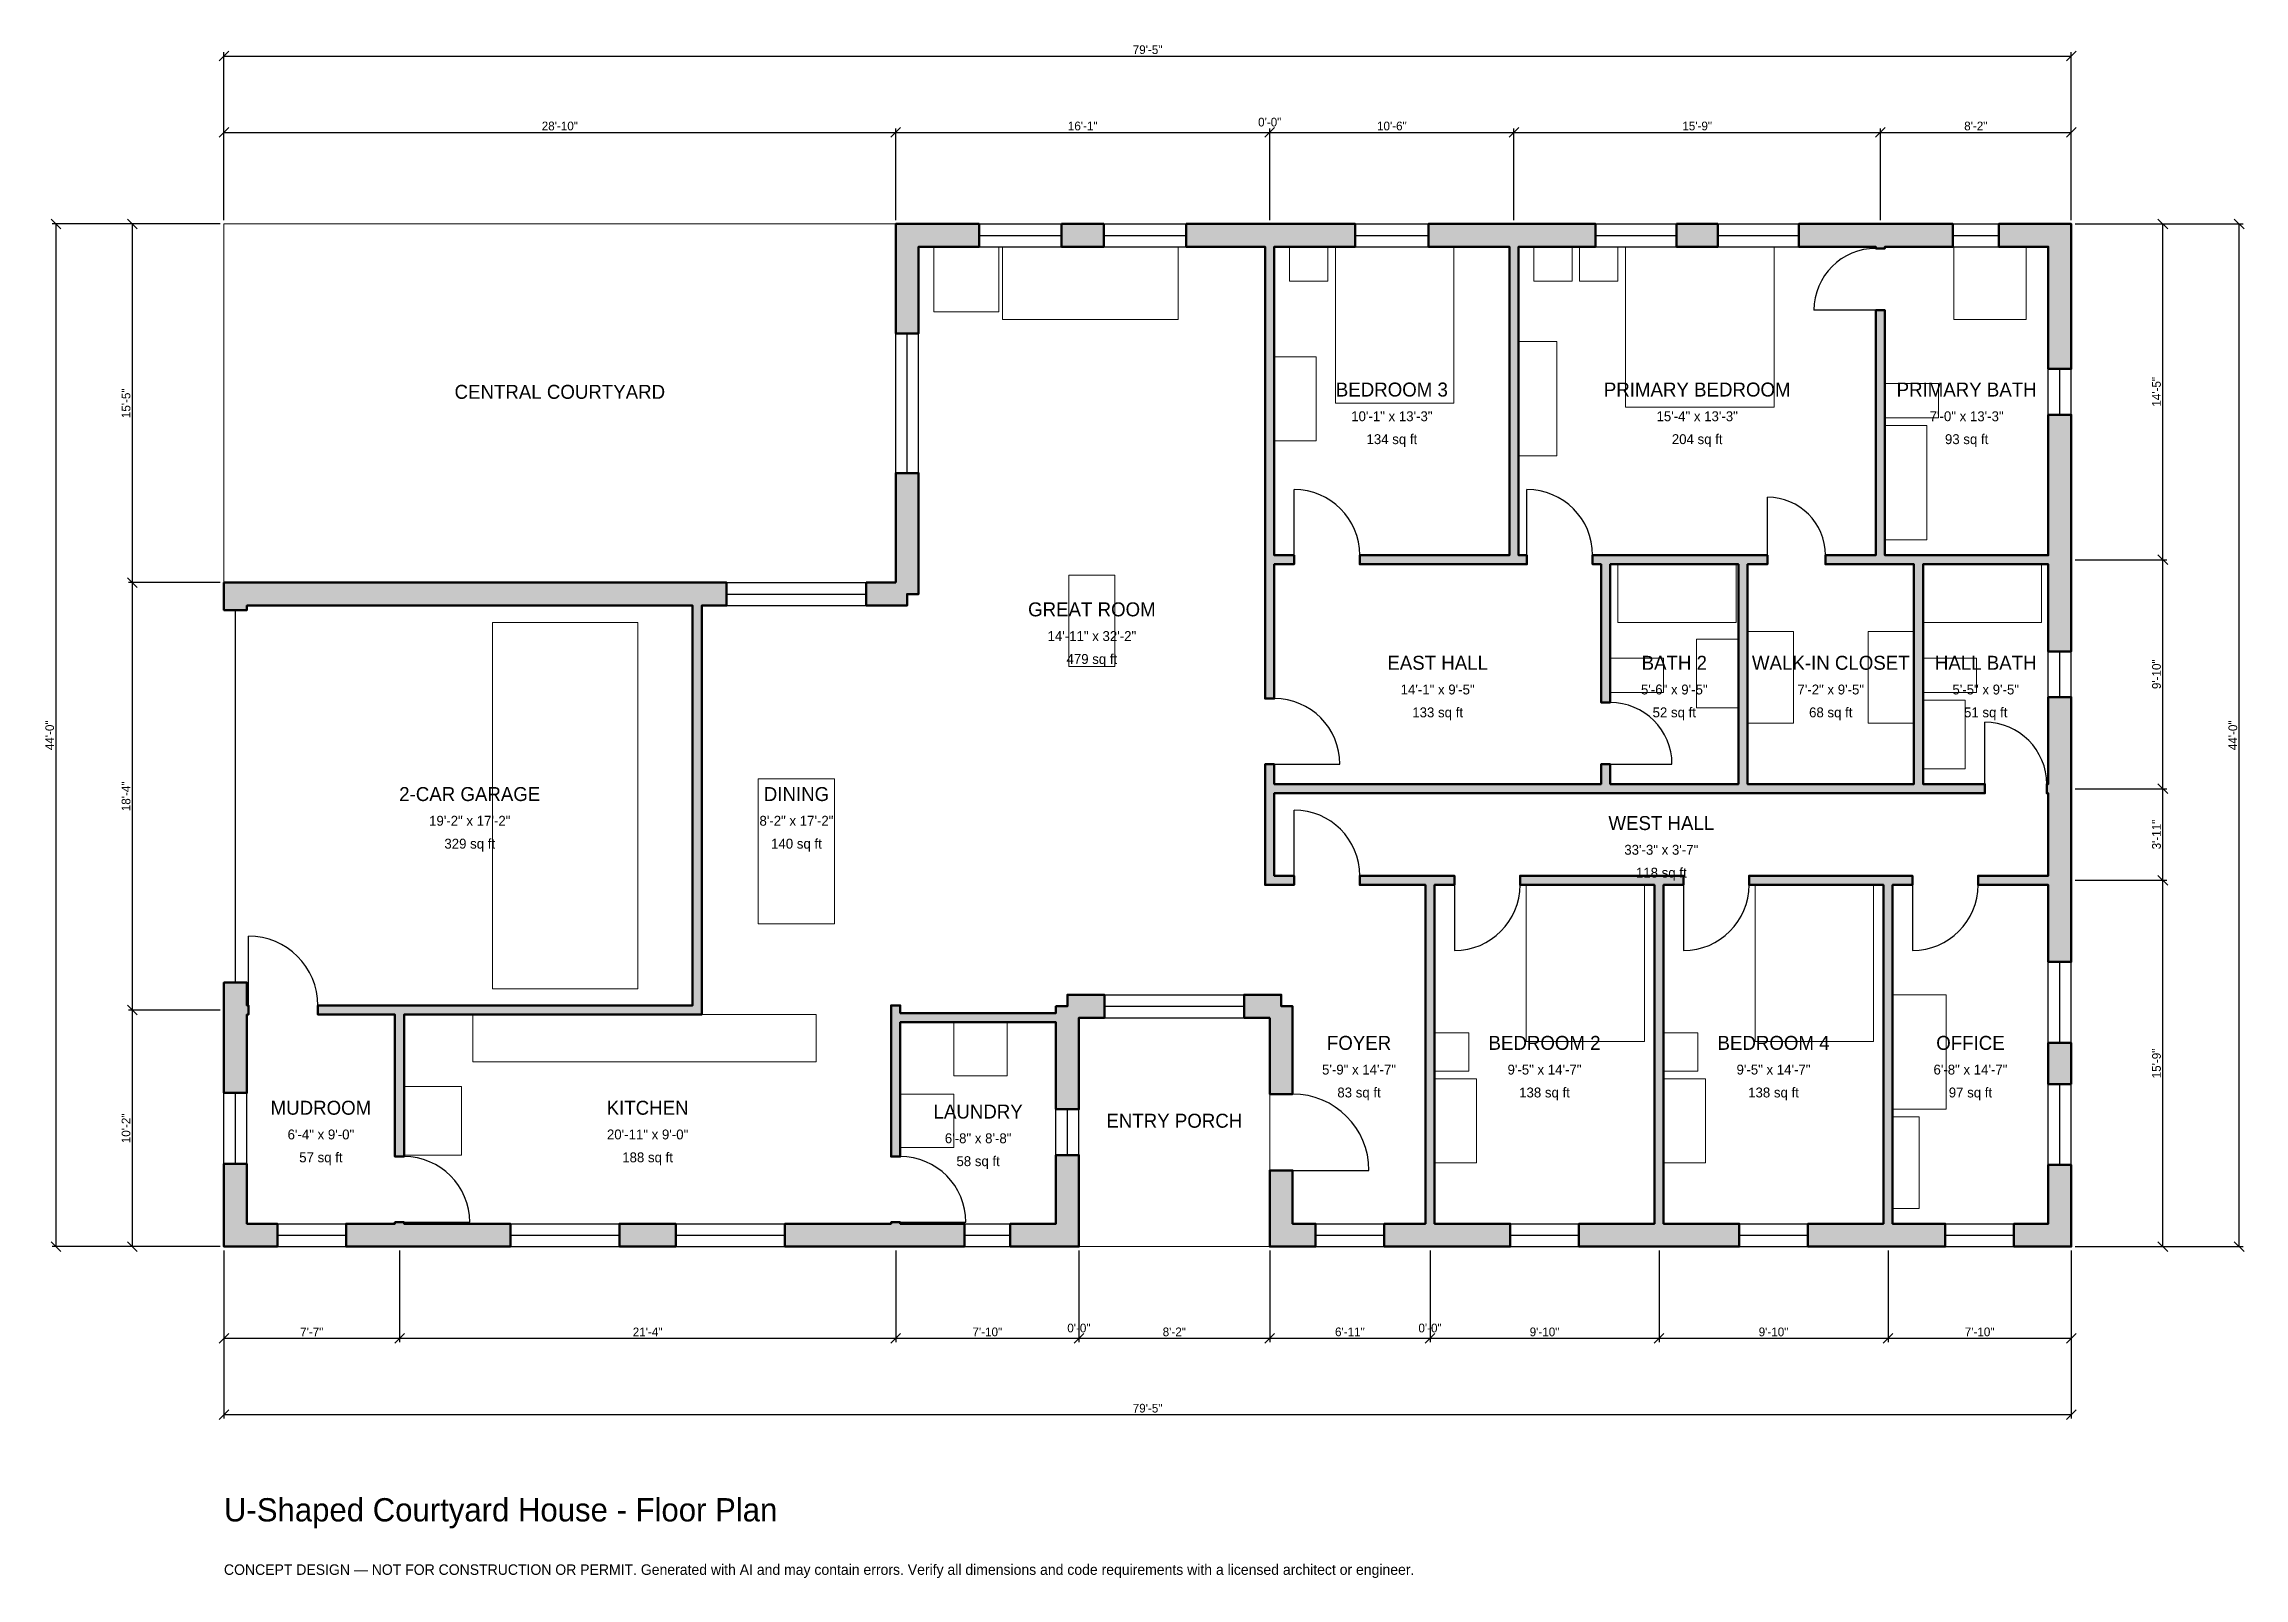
# Model space of a CAD drawing. Header units: inches. Extents: x -93 to 1042, y -171 to 620.
import ezdxf
from ezdxf.enums import TextEntityAlignment as Align

# ---------------------------------------------------------------- set-up
doc = ezdxf.new("R2010")
doc.units = ezdxf.units.IN
doc.header["$MEASUREMENT"] = 0
doc.linetypes.add('DASHED', pattern=[0.6, 0.5, -0.1])
for name, color, linetype, lineweight in [('A-ANNO-DIMS', 1, 'Continuous', 13), ('A-ANNO-TEXT', 7, 'Continuous', 18), ('A-AREA-IDEN', 7, 'Continuous', 18), ('A-DOOR', 2, 'Continuous', 25), ('A-FLOR-FIXT', 9, 'Continuous', 13), ('A-FURN', 9, 'Continuous', 13), ('A-GLAZ', 4, 'Continuous', 25), ('A-SITE-PAVE', 8, 'Continuous', 13), ('A-WALL', 7, 'Continuous', 50), ('A-WALL-PATT', 8, 'Continuous', 13)]:
    doc.layers.add(name, color=color, linetype=linetype, lineweight=lineweight)
doc.dimstyles.new('PLAN', dxfattribs={"dimtxt": 4.5, "dimasz": 3, "dimexe": 2, "dimexo": 2, "dimgap": 1, "dimtad": 1, "dimdec": 0, "dimlunit": 4, "dimtsz": 2.5, "dimcen": 2.5, "dimclrd": 1, "dimclre": 1, "dimazin": 3, "dimtfac": 1, "dimtmove": 0, "dimatfit": 3})

msp = doc.modelspace()

# ---------------------------------------------------------------- hatches: boundary and pattern name
at = {"layer": 'A-WALL-PATT'}
h = msp.add_hatch(dxfattribs=at)
h.set_pattern_fill('ANSI31', color=8, scale=0.8)
h.paths.add_polyline_path([(737.7953, 0), (737.7953, 0), (734.252, 0), (698.8189, 0), (698.8189, 11.811), (734.252, 11.811), (737.7953, 11.811), (737.7953, 186.6142), (668.5039, 186.6142), (668.5039, 191.3386), (737.7953, 191.3386), (742.5197, 191.3386), (752.7559, 191.3386), (752.7559, 186.6142), (742.5197, 186.6142), (742.5197, 11.811), (746.063, 11.811), (781.4961, 11.811), (781.4961, 0), (746.063, 0), (742.5197, 0), (742.5197, 0), (737.7953, 0)])
h.paths.add_polyline_path([(627.9528, 0), (624.4094, 0), (624.4094, 0), (619.685, 0), (619.685, 0), (616.1417, 0), (598.4252, 0), (598.4252, 11.811), (616.1417, 11.811), (619.685, 11.811), (619.685, 186.6142), (585.8268, 186.6142), (585.8268, 191.3386), (619.685, 191.3386), (619.685, 191.3386), (624.4094, 191.3386), (634.6457, 191.3386), (634.6457, 186.6142), (624.4094, 186.6142), (624.4094, 11.811), (627.9528, 11.811), (663.3858, 11.811), (663.3858, 0), (627.9528, 0)])
h.paths.add_polyline_path([(551.1811, 0), (551.1811, 0), (539.3701, 0), (539.3701, 0), (539.37, 0), (539.37, 11.811), (539.3701, 11.811), (539.3701, 39.3701), (551.1811, 39.3701), (551.1811, 11.811), (562.9921, 11.811), (562.9921, 0), (551.1811, 0)])
h.paths.add_polyline_path([(539.3701, 118.1102), (526.1811, 118.1102), (526.1811, 129.9213), (545.2756, 129.9213), (545.2756, 124.0157), (551.1811, 124.0157), (551.1811, 78.7402), (539.3701, 78.7402), (539.3701, 118.1102)])
h.paths.add_polyline_path([(443.3071, 118.1102), (443.3071, 118.1102), (440.9449, 118.1102), (440.9449, 115.748), (440.9449, 115.748), (440.9449, 70.8661), (429.1339, 70.8661), (429.1339, 115.748), (348.8189, 115.748), (348.8189, 46.4567), (344.0945, 46.4567), (344.0945, 115.748), (344.0945, 120.4724), (344.0945, 124.4094), (348.8189, 124.4094), (348.8189, 120.4724), (429.1339, 120.4724), (429.1339, 124.0157), (435.0394, 124.0157), (435.0394, 129.9213), (454.1339, 129.9213), (454.1339, 118.1102), (443.3071, 118.1102)])
h.paths.add_polyline_path([(440.9449, 11.811), (440.9449, 11.811), (440.9449, 0), (440.9449, 0), (440.9449, 0), (440.9449, 0), (429.1339, 0), (429.1339, 0), (405.5118, 0), (405.5118, 11.811), (429.1339, 11.811), (429.1339, 47.2441), (440.9449, 47.2441), (440.9449, 11.811)])
h.paths.add_polyline_path([(352.3622, 0), (348.8189, 0), (348.8189, 0), (344.0945, 0), (344.0945, 0), (340.5512, 0), (289.3045, 0), (289.3045, 11.811), (340.5512, 11.811), (344.0945, 11.811), (344.0945, 12.5984), (348.8189, 12.5984), (348.8189, 11.811), (352.3622, 11.811), (381.8898, 11.811), (381.8898, 0), (352.3622, 0)])
h.paths.add_polyline_path([(204.0026, 0), (204.0026, 11.811), (233.0052, 11.811), (233.0052, 0), (204.0026, 0)])
h.paths.add_polyline_path([(96.4567, 0), (92.9134, 0), (92.9134, 0), (88.189, 0), (88.189, 0), (84.6457, 0), (62.9921, 0), (62.9921, 11.811), (84.6457, 11.811), (88.189, 11.811), (88.189, 12.5984), (92.9134, 12.5984), (92.9134, 11.811), (96.4567, 11.811), (147.7034, 11.811), (147.7034, 0), (96.4567, 0)])
h.paths.add_polyline_path([(11.811, 0), (11.811, 0), (0, 0), (0, 0), (0, 0), (0, 0), (0, 0), (0, 11.811), (0, 11.811), (0, 42.7165), (11.811, 42.7165), (11.811, 11.811), (27.5591, 11.811), (27.5591, 0), (11.811, 0)])
h.paths.add_polyline_path([(0, 116.1417), (0, 119.685), (0, 119.685), (0, 124.4094), (0, 124.4094), (0, 127.9528), (0, 136.2205), (11.811, 136.2205), (11.811, 127.9528), (11.811, 124.4094), (12.5984, 124.4094), (12.5984, 119.685), (11.811, 119.685), (11.811, 116.1417), (11.811, 79.3307), (0, 79.3307), (0, 116.1417)])
h.paths.add_polyline_path([(0, 330.7087), (0, 330.7087), (0, 342.5197), (0, 342.5197), (0, 342.5197), (0, 342.5197), (11.811, 342.5197), (11.811, 342.5197), (238.189, 342.5197), (241.7323, 342.5197), (241.7323, 342.5197), (246.4567, 342.5197), (246.4567, 342.5197), (250, 342.5197), (259.252, 342.5197), (259.252, 330.7087), (250, 330.7087), (246.4567, 330.7087), (246.4567, 124.4094), (246.4567, 119.685), (241.7323, 119.685), (92.9134, 119.685), (92.9134, 46.4567), (88.189, 46.4567), (88.189, 119.685), (48.4252, 119.685), (48.4252, 124.4094), (88.189, 124.4094), (92.9134, 124.4094), (241.7323, 124.4094), (241.7323, 330.7087), (238.189, 330.7087), (11.811, 330.7087), (11.811, 328.3465), (0, 328.3465), (0, 330.7087)])
h.paths.add_polyline_path([(346.4567, 342.5197), (346.4567, 399.0157), (358.2677, 399.0157), (358.2677, 336.6142), (352.3622, 336.6142), (352.3622, 330.7087), (331.2992, 330.7087), (331.2992, 342.5197), (346.4567, 342.5197)])
h.paths.add_polyline_path([(346.4567, 515.748), (346.4567, 515.748), (346.4567, 527.5591), (346.4567, 527.5591), (346.4567, 527.5591), (358.2677, 527.5591), (358.2677, 527.5591), (389.5013, 527.5591), (389.5013, 515.748), (358.2677, 515.748), (358.2677, 471.063), (346.4567, 471.063), (346.4567, 515.748)])
h.paths.add_polyline_path([(453.8058, 527.5591), (453.8058, 515.748), (432.021, 515.748), (432.021, 527.5591), (453.8058, 527.5591)])
h.paths.add_polyline_path([(533.4646, 527.5591), (537.0079, 527.5591), (537.0079, 527.5591), (541.7323, 527.5591), (541.7323, 527.5591), (545.2756, 527.5591), (583.4646, 527.5591), (583.4646, 515.748), (545.2756, 515.748), (541.7323, 515.748), (541.7323, 356.6929), (551.9685, 356.6929), (551.9685, 351.9685), (541.7323, 351.9685), (541.7323, 282.6772), (537.0079, 282.6772), (537.0079, 351.9685), (537.0079, 351.9685), (537.0079, 356.6929), (537.0079, 356.6929), (537.0079, 515.748), (533.4646, 515.748), (496.3255, 515.748), (496.3255, 527.5591), (533.4646, 527.5591)])
h.paths.add_polyline_path([(659.4488, 527.5591), (662.9921, 527.5591), (662.9921, 527.5591), (667.7165, 527.5591), (667.7165, 527.5591), (671.2598, 527.5591), (707.4803, 527.5591), (707.4803, 515.748), (671.2598, 515.748), (667.7165, 515.748), (667.7165, 356.6929), (672.0472, 356.6929), (672.0472, 351.9685), (667.7165, 351.9685), (662.9921, 351.9685), (585.8268, 351.9685), (585.8268, 356.6929), (662.9921, 356.6929), (662.9921, 515.748), (659.4488, 515.748), (621.2598, 515.748), (621.2598, 527.5591), (659.4488, 527.5591)])
h.paths.add_polyline_path([(770.4724, 527.5591), (770.4724, 515.748), (749.2126, 515.748), (749.2126, 527.5591), (770.4724, 527.5591)])
h.paths.add_polyline_path([(848.4252, 527.5591), (851.9685, 527.5591), (851.9685, 527.5591), (856.6929, 527.5591), (856.6929, 527.5591), (860.2362, 527.5591), (891.7323, 527.5591), (891.7323, 515.748), (860.2362, 515.748), (856.6929, 515.748), (856.6929, 514.9606), (851.9685, 514.9606), (851.9685, 515.748), (848.4252, 515.748), (812.2047, 515.748), (812.2047, 527.5591), (848.4252, 527.5591)])
h.paths.add_polyline_path([(940.9449, 527.5591), (940.9449, 527.5591), (952.7559, 527.5591), (952.7559, 527.5591), (952.7559, 527.5591), (952.7559, 515.748), (952.7559, 515.748), (952.7559, 452.7559), (940.9449, 452.7559), (940.9449, 515.748), (915.3543, 515.748), (915.3543, 527.5591), (940.9449, 527.5591)])
h.paths.add_polyline_path([(952.7559, 360.2362), (952.7559, 356.6929), (952.7559, 356.6929), (952.7559, 351.9685), (952.7559, 351.9685), (952.7559, 348.4252), (952.7559, 307.0866), (940.9449, 307.0866), (940.9449, 348.4252), (940.9449, 351.9685), (876.378, 351.9685), (876.378, 238.5827), (908.2677, 238.5827), (908.2677, 233.8583), (876.378, 233.8583), (871.6535, 233.8583), (785.8268, 233.8583), (781.1024, 233.8583), (781.1024, 233.8583), (714.9606, 233.8583), (710.2362, 233.8583), (541.7323, 233.8583), (541.7323, 191.3386), (551.9685, 191.3386), (551.9685, 186.6142), (541.7323, 186.6142), (537.0079, 186.6142), (537.0079, 186.6142), (537.0079, 191.3386), (537.0079, 191.3386), (537.0079, 233.8583), (537.0079, 233.8583), (537.0079, 238.5827), (537.0079, 238.5827), (537.0079, 248.8189), (541.7323, 248.8189), (541.7323, 238.5827), (710.2362, 238.5827), (710.2362, 248.8189), (714.9606, 248.8189), (714.9606, 238.5827), (781.1024, 238.5827), (781.1024, 238.5827), (781.1024, 351.9685), (781.1024, 351.9685), (714.9606, 351.9685), (714.9606, 280.7087), (710.2362, 280.7087), (710.2362, 351.9685), (705.9055, 351.9685), (705.9055, 356.6929), (710.2362, 356.6929), (714.9606, 356.6929), (781.1024, 356.6929), (781.1024, 356.6929), (785.8268, 356.6929), (796.063, 356.6929), (796.063, 351.9685), (785.8268, 351.9685), (785.8268, 238.5827), (871.6535, 238.5827), (871.6535, 351.9685), (856.6929, 351.9685), (851.9685, 351.9685), (825.9843, 351.9685), (825.9843, 356.6929), (851.9685, 356.6929), (851.9685, 483.0709), (856.6929, 483.0709), (856.6929, 356.6929), (871.6535, 356.6929), (876.378, 356.6929), (940.9449, 356.6929), (940.9449, 360.2362), (940.9449, 429.1339), (952.7559, 429.1339), (952.7559, 360.2362)])
h.paths.add_polyline_path([(952.7559, 242.126), (952.7559, 238.5827), (952.7559, 238.5827), (952.7559, 233.8583), (952.7559, 233.8583), (952.7559, 230.315), (952.7559, 194.8819), (952.7559, 191.3386), (952.7559, 191.3386), (952.7559, 186.6142), (952.7559, 186.6142), (952.7559, 183.0709), (952.7559, 146.8504), (940.9449, 146.8504), (940.9449, 183.0709), (940.9449, 186.6142), (904.7244, 186.6142), (904.7244, 191.3386), (940.9449, 191.3386), (940.9449, 194.8819), (940.9449, 230.315), (940.9449, 233.8583), (940.1575, 233.8583), (940.1575, 238.5827), (940.9449, 238.5827), (940.9449, 242.126), (940.9449, 283.4646), (952.7559, 283.4646), (952.7559, 242.126)])
h.paths.add_polyline_path([(952.7559, 83.8583), (940.9449, 83.8583), (940.9449, 105.1181), (952.7559, 105.1181), (952.7559, 83.8583)])
h.paths.add_polyline_path([(952.7559, 11.811), (952.7559, 11.811), (952.7559, 0), (952.7559, 0), (952.7559, 0), (940.9449, 0), (940.9449, 0), (923.2283, 0), (923.2283, 11.811), (940.9449, 11.811), (940.9449, 42.126), (952.7559, 42.126), (952.7559, 11.811)])
h.paths.add_polyline_path([(864.1732, 0), (860.6299, 0), (860.6299, 0), (855.9055, 0), (855.9055, 0), (852.3622, 0), (816.9291, 0), (816.9291, 11.811), (852.3622, 11.811), (855.9055, 11.811), (855.9055, 186.6142), (786.6142, 186.6142), (786.6142, 191.3386), (855.9055, 191.3386), (860.6299, 191.3386), (870.8661, 191.3386), (870.8661, 186.6142), (860.6299, 186.6142), (860.6299, 11.811), (864.1732, 11.811), (887.7953, 11.811), (887.7953, 0), (864.1732, 0)])

# ---------------------------------------------------------------- linework, layer by layer
at = {"layer": 'A-DOOR'}
for p, q in [((851.9685, 483.0709), (820.0787, 483.0709)), ((551.9685, 356.6929), (551.9685, 390.5512)), ((672.0472, 356.6929), (672.0472, 390.5512)), ((796.063, 356.6929), (796.063, 386.6142)), ((908.2677, 238.5827), (908.2677, 270.4724)), ((541.7323, 248.8189), (575.5906, 248.8189)), ((714.9606, 248.8189), (746.8504, 248.8189)), ((551.9685, 191.3386), (551.9685, 225.1969)), ((634.6457, 186.6142), (634.6457, 152.7559)), ((752.7559, 186.6142), (752.7559, 152.7559)), ((870.8661, 186.6142), (870.8661, 152.7559)), ((12.5984, 124.4094), (12.5984, 160.2362)), ((551.1811, 39.3701), (590.5512, 39.3701)), ((92.9134, 12.5984), (126.7717, 12.5984)), ((348.8189, 12.5984), (382.6772, 12.5984))]:
    msp.add_line(p, q, dxfattribs=at)
at = {"layer": 'A-DOOR', "linetype": 'DASHED'}
msp.add_line((5.9055, 136.2205), (5.9055, 328.3465), dxfattribs=at)
at = {"layer": 'A-DOOR'}
for centre, radius, start, end in [((851.9685, 483.0709), 31.8898, 90, 180), ((551.9685, 356.6929), 33.8583, 0, 90), ((672.0472, 356.6929), 33.8583, 0, 90), ((796.063, 356.6929), 29.9213, 0, 90), ((541.7323, 248.8189), 33.8583, 0, 90), ((714.9606, 248.8189), 31.8898, 0, 90), ((908.2677, 238.5827), 31.8898, 0, 90), ((551.9685, 191.3386), 33.8583, 0, 90), ((634.6457, 186.6142), 33.8583, 270, 360), ((752.7559, 186.6142), 33.8583, 270, 360), ((870.8661, 186.6142), 33.8583, 270, 360), ((12.5984, 124.4094), 35.8268, 0, 90), ((551.1811, 39.3701), 39.3701, 0, 90), ((92.9134, 12.5984), 33.8583, 0, 90), ((348.8189, 12.5984), 33.8583, 0, 90)]:
    msp.add_arc(centre, radius, start, end, dxfattribs=at)
at = {"layer": 'A-FLOR-FIXT'}
for points in [[(892.126, 478.3465), (929.5276, 478.3465), (929.5276, 515.748), (892.126, 515.748)], [(856.6929, 427.5591), (884.252, 427.5591), (884.252, 445.2756), (856.6929, 445.2756)], [(856.6929, 364.5669), (878.3465, 364.5669), (878.3465, 423.622), (856.6929, 423.622)], [(718.8976, 322.0472), (779.9213, 322.0472), (779.9213, 351.9685), (718.8976, 351.9685)], [(876.378, 322.0472), (937.4016, 322.0472), (937.4016, 351.9685), (876.378, 351.9685)], [(759.4488, 277.9528), (781.1024, 277.9528), (781.1024, 313.3858), (759.4488, 313.3858)], [(714.9606, 285.8268), (742.5197, 285.8268), (742.5197, 303.5433), (714.9606, 303.5433)], [(876.378, 285.8268), (903.937, 285.8268), (903.937, 303.5433), (876.378, 303.5433)], [(876.378, 246.4567), (898.0315, 246.4567), (898.0315, 281.8898), (876.378, 281.8898)], [(128.3465, 95.2756), (305.5118, 95.2756), (305.5118, 119.685), (128.3465, 119.685)]]:
    msp.add_lwpolyline(points, close=True, dxfattribs=at)
at = {"layer": 'A-FURN'}
for points in [[(366.1417, 482.2835), (399.6063, 482.2835), (399.6063, 515.748), (366.1417, 515.748)], [(401.5748, 478.3465), (492.126, 478.3465), (492.126, 515.748), (401.5748, 515.748)], [(549.6063, 498.0315), (569.2913, 498.0315), (569.2913, 515.748), (549.6063, 515.748)], [(573.2283, 435.0394), (634.252, 435.0394), (634.252, 515.748), (573.2283, 515.748)], [(675.5906, 498.0315), (695.2756, 498.0315), (695.2756, 515.748), (675.5906, 515.748)], [(699.2126, 498.0315), (718.8976, 498.0315), (718.8976, 515.748), (699.2126, 515.748)], [(722.8346, 433.0709), (799.6063, 433.0709), (799.6063, 515.748), (722.8346, 515.748)], [(667.7165, 407.874), (687.4016, 407.874), (687.4016, 466.9291), (667.7165, 466.9291)], [(541.7323, 415.748), (563.3858, 415.748), (563.3858, 459.0551), (541.7323, 459.0551)], [(435.8268, 299.2126), (459.4488, 299.2126), (459.4488, 346.4567), (435.8268, 346.4567)], [(138.5827, 133.0709), (213.3858, 133.0709), (213.3858, 322.0472), (138.5827, 322.0472)], [(785.8268, 270.0787), (809.4488, 270.0787), (809.4488, 317.3228), (785.8268, 317.3228)], [(848.0315, 270.0787), (871.6535, 270.0787), (871.6535, 317.3228), (848.0315, 317.3228)], [(275.5906, 166.5354), (314.9606, 166.5354), (314.9606, 241.3386), (275.5906, 241.3386)], [(671.6535, 105.9055), (732.6772, 105.9055), (732.6772, 186.6142), (671.6535, 186.6142)], [(789.7638, 105.9055), (850.7874, 105.9055), (850.7874, 186.6142), (789.7638, 186.6142)], [(860.6299, 70.8661), (888.189, 70.8661), (888.189, 129.9213), (860.6299, 129.9213)], [(376.378, 88.189), (403.937, 88.189), (403.937, 115.748), (376.378, 115.748)], [(624.4094, 90.5512), (642.126, 90.5512), (642.126, 110.2362), (624.4094, 110.2362)], [(742.5197, 90.5512), (760.2362, 90.5512), (760.2362, 110.2362), (742.5197, 110.2362)], [(92.9134, 47.2441), (122.4409, 47.2441), (122.4409, 82.6772), (92.9134, 82.6772)], [(624.4094, 43.3071), (646.063, 43.3071), (646.063, 86.6142), (624.4094, 86.6142)], [(742.5197, 43.3071), (764.1732, 43.3071), (764.1732, 86.6142), (742.5197, 86.6142)], [(348.8189, 51.1811), (376.378, 51.1811), (376.378, 78.7402), (348.8189, 78.7402)], [(860.6299, 19.685), (874.4094, 19.685), (874.4094, 66.9291), (860.6299, 66.9291)]]:
    msp.add_lwpolyline(points, close=True, dxfattribs=at)
at = {"layer": 'A-GLAZ'}
for p, q in [((389.5013, 527.5591), (432.021, 527.5591)), ((453.8058, 527.5591), (496.3255, 527.5591)), ((583.4646, 527.5591), (621.2598, 527.5591)), ((707.4803, 527.5591), (749.2126, 527.5591)), ((770.4724, 527.5591), (812.2047, 527.5591)), ((891.7323, 527.5591), (915.3543, 527.5591)), ((389.5013, 521.6535), (432.021, 521.6535)), ((389.5013, 515.748), (432.021, 515.748)), ((453.8058, 521.6535), (496.3255, 521.6535)), ((453.8058, 515.748), (496.3255, 515.748)), ((583.4646, 521.6535), (621.2598, 521.6535)), ((583.4646, 515.748), (621.2598, 515.748)), ((707.4803, 521.6535), (749.2126, 521.6535)), ((707.4803, 515.748), (749.2126, 515.748)), ((770.4724, 521.6535), (812.2047, 521.6535)), ((770.4724, 515.748), (812.2047, 515.748)), ((891.7323, 521.6535), (915.3543, 521.6535)), ((891.7323, 515.748), (915.3543, 515.748)), ((346.4567, 399.0157), (346.4567, 471.063)), ((352.3622, 399.0157), (352.3622, 471.063)), ((358.2677, 399.0157), (358.2677, 471.063)), ((940.9449, 429.1339), (940.9449, 452.7559)), ((946.8504, 429.1339), (946.8504, 452.7559)), ((952.7559, 429.1339), (952.7559, 452.7559)), ((259.252, 342.5197), (331.2992, 342.5197)), ((259.252, 336.6142), (331.2992, 336.6142)), ((259.252, 330.7087), (331.2992, 330.7087)), ((940.9449, 283.4646), (940.9449, 307.0866)), ((946.8504, 283.4646), (946.8504, 307.0866)), ((952.7559, 283.4646), (952.7559, 307.0866)), ((940.9449, 105.1181), (940.9449, 146.8504)), ((946.8504, 105.1181), (946.8504, 146.8504)), ((952.7559, 105.1181), (952.7559, 146.8504)), ((454.1339, 129.9213), (526.1811, 129.9213)), ((454.1339, 124.0157), (526.1811, 124.0157)), ((454.1339, 118.1102), (526.1811, 118.1102)), ((940.9449, 42.126), (940.9449, 83.8583)), ((946.8504, 42.126), (946.8504, 83.8583)), ((952.7559, 42.126), (952.7559, 83.8583)), ((0, 42.7165), (0, 79.3307)), ((5.9055, 42.7165), (5.9055, 79.3307)), ((11.811, 42.7165), (11.811, 79.3307)), ((429.1339, 47.2441), (429.1339, 70.8661)), ((435.0394, 47.2441), (435.0394, 70.8661)), ((440.9449, 47.2441), (440.9449, 70.8661)), ((27.5591, 11.811), (62.9921, 11.811)), ((147.7034, 11.811), (204.0026, 11.811)), ((233.0052, 11.811), (289.3045, 11.811)), ((381.8898, 11.811), (405.5118, 11.811)), ((562.9921, 11.811), (598.4252, 11.811)), ((663.3858, 11.811), (698.8189, 11.811)), ((781.4961, 11.811), (816.9291, 11.811)), ((887.7953, 11.811), (923.2283, 11.811)), ((27.5591, 5.9055), (62.9921, 5.9055)), ((27.5591, 0), (62.9921, 0)), ((147.7034, 5.9055), (204.0026, 5.9055)), ((147.7034, 0), (204.0026, 0)), ((233.0052, 5.9055), (289.3045, 5.9055)), ((233.0052, 0), (289.3045, 0)), ((381.8898, 5.9055), (405.5118, 5.9055)), ((381.8898, 0), (405.5118, 0)), ((562.9921, 5.9055), (598.4252, 5.9055)), ((562.9921, 0), (598.4252, 0)), ((663.3858, 5.9055), (698.8189, 5.9055)), ((663.3858, 0), (698.8189, 0)), ((781.4961, 5.9055), (816.9291, 5.9055)), ((781.4961, 0), (816.9291, 0)), ((887.7953, 5.9055), (923.2283, 5.9055)), ((887.7953, 0), (923.2283, 0))]:
    msp.add_line(p, q, dxfattribs=at)
at = {"layer": 'A-SITE-PAVE', "linetype": 'DASHED'}
for points in [[(0, 342.5197), (346.4567, 342.5197), (346.4567, 527.5591), (0, 527.5591)], [(440.9449, 0), (539.3701, 0), (539.3701, 118.1102), (440.9449, 118.1102)]]:
    msp.add_lwpolyline(points, close=True, dxfattribs=at)
at = {"layer": 'A-WALL'}
for points in [[(346.4567, 515.748), (346.4567, 515.748), (346.4567, 527.5591), (346.4567, 527.5591), (346.4567, 527.5591), (358.2677, 527.5591), (358.2677, 527.5591), (389.5013, 527.5591), (389.5013, 515.748), (358.2677, 515.748), (358.2677, 471.063), (346.4567, 471.063), (346.4567, 515.748)], [(453.8058, 527.5591), (453.8058, 515.748), (432.021, 515.748), (432.021, 527.5591), (453.8058, 527.5591)], [(533.4646, 527.5591), (537.0079, 527.5591), (537.0079, 527.5591), (541.7323, 527.5591), (541.7323, 527.5591), (545.2756, 527.5591), (583.4646, 527.5591), (583.4646, 515.748), (545.2756, 515.748), (541.7323, 515.748), (541.7323, 356.6929), (551.9685, 356.6929), (551.9685, 351.9685), (541.7323, 351.9685), (541.7323, 282.6772), (537.0079, 282.6772), (537.0079, 351.9685), (537.0079, 351.9685), (537.0079, 356.6929), (537.0079, 356.6929), (537.0079, 515.748), (533.4646, 515.748), (496.3255, 515.748), (496.3255, 527.5591), (533.4646, 527.5591)], [(659.4488, 527.5591), (662.9921, 527.5591), (662.9921, 527.5591), (667.7165, 527.5591), (667.7165, 527.5591), (671.2598, 527.5591), (707.4803, 527.5591), (707.4803, 515.748), (671.2598, 515.748), (667.7165, 515.748), (667.7165, 356.6929), (672.0472, 356.6929), (672.0472, 351.9685), (667.7165, 351.9685), (662.9921, 351.9685), (585.8268, 351.9685), (585.8268, 356.6929), (662.9921, 356.6929), (662.9921, 515.748), (659.4488, 515.748), (621.2598, 515.748), (621.2598, 527.5591), (659.4488, 527.5591)], [(770.4724, 527.5591), (770.4724, 515.748), (749.2126, 515.748), (749.2126, 527.5591), (770.4724, 527.5591)], [(848.4252, 527.5591), (851.9685, 527.5591), (851.9685, 527.5591), (856.6929, 527.5591), (856.6929, 527.5591), (860.2362, 527.5591), (891.7323, 527.5591), (891.7323, 515.748), (860.2362, 515.748), (856.6929, 515.748), (856.6929, 514.9606), (851.9685, 514.9606), (851.9685, 515.748), (848.4252, 515.748), (812.2047, 515.748), (812.2047, 527.5591), (848.4252, 527.5591)], [(940.9449, 527.5591), (940.9449, 527.5591), (952.7559, 527.5591), (952.7559, 527.5591), (952.7559, 527.5591), (952.7559, 515.748), (952.7559, 515.748), (952.7559, 452.7559), (940.9449, 452.7559), (940.9449, 515.748), (915.3543, 515.748), (915.3543, 527.5591), (940.9449, 527.5591)], [(952.7559, 360.2362), (952.7559, 356.6929), (952.7559, 356.6929), (952.7559, 351.9685), (952.7559, 351.9685), (952.7559, 348.4252), (952.7559, 307.0866), (940.9449, 307.0866), (940.9449, 348.4252), (940.9449, 351.9685), (876.378, 351.9685), (876.378, 238.5827), (908.2677, 238.5827), (908.2677, 233.8583), (876.378, 233.8583), (871.6535, 233.8583), (785.8268, 233.8583), (781.1024, 233.8583), (781.1024, 233.8583), (714.9606, 233.8583), (710.2362, 233.8583), (541.7323, 233.8583), (541.7323, 191.3386), (551.9685, 191.3386), (551.9685, 186.6142), (541.7323, 186.6142), (537.0079, 186.6142), (537.0079, 186.6142), (537.0079, 191.3386), (537.0079, 191.3386), (537.0079, 233.8583), (537.0079, 233.8583), (537.0079, 238.5827), (537.0079, 238.5827), (537.0079, 248.8189), (541.7323, 248.8189), (541.7323, 238.5827), (710.2362, 238.5827), (710.2362, 248.8189), (714.9606, 248.8189), (714.9606, 238.5827), (781.1024, 238.5827), (781.1024, 238.5827), (781.1024, 351.9685), (781.1024, 351.9685), (714.9606, 351.9685), (714.9606, 280.7087), (710.2362, 280.7087), (710.2362, 351.9685), (705.9055, 351.9685), (705.9055, 356.6929), (710.2362, 356.6929), (714.9606, 356.6929), (781.1024, 356.6929), (781.1024, 356.6929), (785.8268, 356.6929), (796.063, 356.6929), (796.063, 351.9685), (785.8268, 351.9685), (785.8268, 238.5827), (871.6535, 238.5827), (871.6535, 351.9685), (856.6929, 351.9685), (851.9685, 351.9685), (825.9843, 351.9685), (825.9843, 356.6929), (851.9685, 356.6929), (851.9685, 483.0709), (856.6929, 483.0709), (856.6929, 356.6929), (871.6535, 356.6929), (876.378, 356.6929), (940.9449, 356.6929), (940.9449, 360.2362), (940.9449, 429.1339), (952.7559, 429.1339), (952.7559, 360.2362)], [(346.4567, 342.5197), (346.4567, 399.0157), (358.2677, 399.0157), (358.2677, 336.6142), (352.3622, 336.6142), (352.3622, 330.7087), (331.2992, 330.7087), (331.2992, 342.5197), (346.4567, 342.5197)], [(0, 330.7087), (0, 330.7087), (0, 342.5197), (0, 342.5197), (0, 342.5197), (0, 342.5197), (11.811, 342.5197), (11.811, 342.5197), (238.189, 342.5197), (241.7323, 342.5197), (241.7323, 342.5197), (246.4567, 342.5197), (246.4567, 342.5197), (250, 342.5197), (259.252, 342.5197), (259.252, 330.7087), (250, 330.7087), (246.4567, 330.7087), (246.4567, 124.4094), (246.4567, 119.685), (241.7323, 119.685), (92.9134, 119.685), (92.9134, 46.4567), (88.189, 46.4567), (88.189, 119.685), (48.4252, 119.685), (48.4252, 124.4094), (88.189, 124.4094), (92.9134, 124.4094), (241.7323, 124.4094), (241.7323, 330.7087), (238.189, 330.7087), (11.811, 330.7087), (11.811, 328.3465), (0, 328.3465), (0, 330.7087)], [(952.7559, 242.126), (952.7559, 238.5827), (952.7559, 238.5827), (952.7559, 233.8583), (952.7559, 233.8583), (952.7559, 230.315), (952.7559, 194.8819), (952.7559, 191.3386), (952.7559, 191.3386), (952.7559, 186.6142), (952.7559, 186.6142), (952.7559, 183.0709), (952.7559, 146.8504), (940.9449, 146.8504), (940.9449, 183.0709), (940.9449, 186.6142), (904.7244, 186.6142), (904.7244, 191.3386), (940.9449, 191.3386), (940.9449, 194.8819), (940.9449, 230.315), (940.9449, 233.8583), (940.1575, 233.8583), (940.1575, 238.5827), (940.9449, 238.5827), (940.9449, 242.126), (940.9449, 283.4646), (952.7559, 283.4646), (952.7559, 242.126)], [(627.9528, 0), (624.4094, 0), (624.4094, 0), (619.685, 0), (619.685, 0), (616.1417, 0), (598.4252, 0), (598.4252, 11.811), (616.1417, 11.811), (619.685, 11.811), (619.685, 186.6142), (585.8268, 186.6142), (585.8268, 191.3386), (619.685, 191.3386), (619.685, 191.3386), (624.4094, 191.3386), (634.6457, 191.3386), (634.6457, 186.6142), (624.4094, 186.6142), (624.4094, 11.811), (627.9528, 11.811), (663.3858, 11.811), (663.3858, 0), (627.9528, 0)], [(737.7953, 0), (737.7953, 0), (734.252, 0), (698.8189, 0), (698.8189, 11.811), (734.252, 11.811), (737.7953, 11.811), (737.7953, 186.6142), (668.5039, 186.6142), (668.5039, 191.3386), (737.7953, 191.3386), (742.5197, 191.3386), (752.7559, 191.3386), (752.7559, 186.6142), (742.5197, 186.6142), (742.5197, 11.811), (746.063, 11.811), (781.4961, 11.811), (781.4961, 0), (746.063, 0), (742.5197, 0), (742.5197, 0), (737.7953, 0)], [(864.1732, 0), (860.6299, 0), (860.6299, 0), (855.9055, 0), (855.9055, 0), (852.3622, 0), (816.9291, 0), (816.9291, 11.811), (852.3622, 11.811), (855.9055, 11.811), (855.9055, 186.6142), (786.6142, 186.6142), (786.6142, 191.3386), (855.9055, 191.3386), (860.6299, 191.3386), (870.8661, 191.3386), (870.8661, 186.6142), (860.6299, 186.6142), (860.6299, 11.811), (864.1732, 11.811), (887.7953, 11.811), (887.7953, 0), (864.1732, 0)], [(0, 116.1417), (0, 119.685), (0, 119.685), (0, 124.4094), (0, 124.4094), (0, 127.9528), (0, 136.2205), (11.811, 136.2205), (11.811, 127.9528), (11.811, 124.4094), (12.5984, 124.4094), (12.5984, 119.685), (11.811, 119.685), (11.811, 116.1417), (11.811, 79.3307), (0, 79.3307), (0, 116.1417)], [(443.3071, 118.1102), (443.3071, 118.1102), (440.9449, 118.1102), (440.9449, 115.748), (440.9449, 115.748), (440.9449, 70.8661), (429.1339, 70.8661), (429.1339, 115.748), (348.8189, 115.748), (348.8189, 46.4567), (344.0945, 46.4567), (344.0945, 115.748), (344.0945, 120.4724), (344.0945, 124.4094), (348.8189, 124.4094), (348.8189, 120.4724), (429.1339, 120.4724), (429.1339, 124.0157), (435.0394, 124.0157), (435.0394, 129.9213), (454.1339, 129.9213), (454.1339, 118.1102), (443.3071, 118.1102)], [(539.3701, 118.1102), (526.1811, 118.1102), (526.1811, 129.9213), (545.2756, 129.9213), (545.2756, 124.0157), (551.1811, 124.0157), (551.1811, 78.7402), (539.3701, 78.7402), (539.3701, 118.1102)], [(952.7559, 83.8583), (940.9449, 83.8583), (940.9449, 105.1181), (952.7559, 105.1181), (952.7559, 83.8583)], [(440.9449, 11.811), (440.9449, 11.811), (440.9449, 0), (440.9449, 0), (440.9449, 0), (440.9449, 0), (429.1339, 0), (429.1339, 0), (405.5118, 0), (405.5118, 11.811), (429.1339, 11.811), (429.1339, 47.2441), (440.9449, 47.2441), (440.9449, 11.811)], [(11.811, 0), (11.811, 0), (0, 0), (0, 0), (0, 0), (0, 0), (0, 0), (0, 11.811), (0, 11.811), (0, 42.7165), (11.811, 42.7165), (11.811, 11.811), (27.5591, 11.811), (27.5591, 0), (11.811, 0)], [(551.1811, 0), (551.1811, 0), (539.3701, 0), (539.3701, 0), (539.37, 0), (539.37, 11.811), (539.3701, 11.811), (539.3701, 39.3701), (551.1811, 39.3701), (551.1811, 11.811), (562.9921, 11.811), (562.9921, 0), (551.1811, 0)], [(952.7559, 11.811), (952.7559, 11.811), (952.7559, 0), (952.7559, 0), (952.7559, 0), (940.9449, 0), (940.9449, 0), (923.2283, 0), (923.2283, 11.811), (940.9449, 11.811), (940.9449, 42.126), (952.7559, 42.126), (952.7559, 11.811)], [(96.4567, 0), (92.9134, 0), (92.9134, 0), (88.189, 0), (88.189, 0), (84.6457, 0), (62.9921, 0), (62.9921, 11.811), (84.6457, 11.811), (88.189, 11.811), (88.189, 12.5984), (92.9134, 12.5984), (92.9134, 11.811), (96.4567, 11.811), (147.7034, 11.811), (147.7034, 0), (96.4567, 0)], [(204.0026, 0), (204.0026, 11.811), (233.0052, 11.811), (233.0052, 0), (204.0026, 0)], [(352.3622, 0), (348.8189, 0), (348.8189, 0), (344.0945, 0), (344.0945, 0), (340.5512, 0), (289.3045, 0), (289.3045, 11.811), (340.5512, 11.811), (344.0945, 11.811), (344.0945, 12.5984), (348.8189, 12.5984), (348.8189, 11.811), (352.3622, 11.811), (381.8898, 11.811), (381.8898, 0), (352.3622, 0)]]:
    msp.add_lwpolyline(points, close=True, dxfattribs=at)

# ---------------------------------------------------------------- texts
at = {"layer": 'A-ANNO-TEXT'}
for s, height, p in [('U-Shaped Courtyard House - Floor Plan', 12, (0, -141.7323)), ('CONCEPT DESIGN — NOT FOR CONSTRUCTION OR PERMIT. Generated with AI and may contain errors. Verify all dimensions and code requirements with a licensed architect or engineer.', 5.4, (0, -169.2913))]:
    msp.add_text(s, height=height, dxfattribs=at).set_placement(p)
at = {"layer": 'A-AREA-IDEN'}
for s, height, p in [('CENTRAL COURTYARD', 7.2, (173.2283, 440.9449)), ('BEDROOM 3', 7.2, (602.3622, 442.126)), ('PRIMARY BEDROOM', 7.2, (759.8425, 442.126)), ('PRIMARY BATH', 7.2, (898.8189, 442.126)), ('10\'-1" x 13\'-3"', 5.1, (602.3622, 428.3465)), ('15\'-4" x 13\'-3"', 5.1, (759.8425, 428.3465)), ('7\'-0" x 13\'-3"', 5.1, (898.8189, 428.3465)), ('134 sq ft', 5.1, (602.3622, 416.5354)), ('204 sq ft', 5.1, (759.8425, 416.5354)), ('93 sq ft', 5.1, (898.8189, 416.5354)), ('GREAT ROOM', 7.2, (447.6378, 328.7402)), ('14\'-11" x 32\'-2"', 5.1, (447.6378, 314.9606)), ('479 sq ft', 5.1, (447.6378, 303.1496)), ('EAST HALL', 7.2, (625.9843, 301.1811)), ('BATH 2', 7.2, (748.0315, 301.1811)), ('WALK-IN CLOSET', 7.2, (828.7402, 301.1811)), ('HALL BATH', 7.2, (908.6614, 301.1811)), ('14\'-1" x 9\'-5"', 5.1, (625.9843, 287.4016)), ('5\'-6" x 9\'-5"', 5.1, (748.0315, 287.4016)), ('7\'-2" x 9\'-5"', 5.1, (828.7402, 287.4016)), ('5\'-5" x 9\'-5"', 5.1, (908.6614, 287.4016)), ('133 sq ft', 5.1, (625.9843, 275.5906)), ('52 sq ft', 5.1, (748.0315, 275.5906)), ('68 sq ft', 5.1, (828.7402, 275.5906)), ('51 sq ft', 5.1, (908.6614, 275.5906)), ('2-CAR GARAGE', 7.2, (126.7717, 233.4646)), ('DINING', 7.2, (295.2756, 233.4646)), ('19\'-2" x 17\'-2"', 5.1, (126.7717, 219.685)), ('8\'-2" x 17\'-2"', 5.1, (295.2756, 219.685)), ('WEST HALL', 7.2, (741.3386, 218.5039)), ('329 sq ft', 5.1, (126.7717, 207.874)), ('140 sq ft', 5.1, (295.2756, 207.874)), ('33\'-3" x 3\'-7"', 5.1, (741.3386, 204.7244)), ('118 sq ft', 5.1, (741.3386, 192.9134)), ('FOYER', 7.2, (585.4331, 105.1181)), ('BEDROOM 2', 7.2, (681.1024, 105.1181)), ('BEDROOM 4', 7.2, (799.2126, 105.1181)), ('OFFICE', 7.2, (900.7874, 105.1181)), ('5\'-9" x 14\'-7"', 5.1, (585.4331, 91.3386)), ('9\'-5" x 14\'-7"', 5.1, (681.1024, 91.3386)), ('9\'-5" x 14\'-7"', 5.1, (799.2126, 91.3386)), ('6\'-8" x 14\'-7"', 5.1, (900.7874, 91.3386)), ('83 sq ft', 5.1, (585.4331, 79.5276)), ('138 sq ft', 5.1, (681.1024, 79.5276)), ('138 sq ft', 5.1, (799.2126, 79.5276)), ('97 sq ft', 5.1, (900.7874, 79.5276)), ('MUDROOM', 7.2, (50, 71.6535)), ('KITCHEN', 7.2, (218.5039, 71.6535)), ('LAUNDRY', 7.2, (388.9764, 69.685)), ('ENTRY PORCH', 7.2, (490.1575, 64.9606)), ('6\'-4" x 9\'-0"', 5.1, (50, 57.874)), ('20\'-11" x 9\'-0"', 5.1, (218.5039, 57.874)), ('6\'-8" x 8\'-8"', 5.1, (388.9764, 55.9055)), ('57 sq ft', 5.1, (50, 46.063)), ('188 sq ft', 5.1, (218.5039, 46.063)), ('58 sq ft', 5.1, (388.9764, 44.0945))]:
    msp.add_text(s, height=height, dxfattribs=at).set_placement(p, align=Align.MIDDLE_CENTER)

# ---------------------------------------------------------------- dimensions: what is measured, and where the dimension line sits
at = {"layer": 'A-ANNO-DIMS'}
for base, p1, p2, text in [((0, 614.1732), (0, 527.5591), (952.7559, 527.5591), '79\'-5"'), ((0, 574.8031), (0, 527.5591), (346.4567, 527.5591), '28\'-10"'), ((346.4567, 574.8031), (346.4567, 527.5591), (539.3701, 527.5591), '16\'-1"'), ((539.3701, 574.8031), (539.3701, 527.5591), (539.3701, 527.5591), '0\'-0"'), ((539.3701, 574.8031), (539.3701, 527.5591), (665.3543, 527.5591), '10\'-6"'), ((665.3543, 574.8031), (665.3543, 527.5591), (854.3307, 527.5591), '15\'-9"'), ((854.3307, 574.8031), (854.3307, 527.5591), (952.7559, 527.5591), '8\'-2"'), ((0, -47.2441), (0, 0), (90.5512, 0), '7\'-7"'), ((0, -86.6142), (0, 0), (952.7559, 0), '79\'-5"'), ((90.5512, -47.2441), (90.5512, 0), (346.4567, 0), '21\'-4"'), ((346.4567, -47.2441), (346.4567, 0), (440.9449, 0), '7\'-10"'), ((440.9449, -47.2441), (440.9449, 0), (440.9449, 0), '0\'-0"'), ((440.9449, -47.2441), (440.9449, 0), (539.3701, 0), '8\'-2"'), ((539.3701, -47.2441), (539.3701, 0), (622.0472, 0), '6\'-11"'), ((622.0472, -47.2441), (622.0472, 0), (622.0472, 0), '0\'-0"'), ((622.0472, -47.2441), (622.0472, 0), (740.1575, 0), '9\'-10"'), ((740.1575, -47.2441), (740.1575, 0), (858.2677, 0), '9\'-10"'), ((858.2677, -47.2441), (858.2677, 0), (952.7559, 0), '7\'-10"')]:
    msp.add_linear_dim(base=base, p1=p1, p2=p2, text=text, dimstyle='PLAN', dxfattribs=at).render()
for base, p1, p2, text in [((-86.6142, 0), (0, 0), (0, 527.5591), '44\'-0"'), ((-47.2441, 342.5197), (0, 342.5197), (0, 527.5591), '15\'-5"'), ((1000, 354.3307), (952.7559, 354.3307), (952.7559, 527.5591), '14\'-5"'), ((1039.3701, 0), (952.7559, 0), (952.7559, 527.5591), '44\'-0"'), ((1000, 236.2205), (952.7559, 236.2205), (952.7559, 354.3307), '9\'-10"'), ((-47.2441, 122.0472), (0, 122.0472), (0, 342.5197), '18\'-4"'), ((1000, 188.9764), (952.7559, 188.9764), (952.7559, 236.2205), '3\'-11"'), ((1000, 0), (952.7559, 0), (952.7559, 188.9764), '15\'-9"'), ((-47.2441, 0), (0, 0), (0, 122.0472), '10\'-2"')]:
    msp.add_linear_dim(base=base, p1=p1, p2=p2, angle=90, text=text, dimstyle='PLAN', dxfattribs=at).render()

doc.saveas('drawing.dxf')
